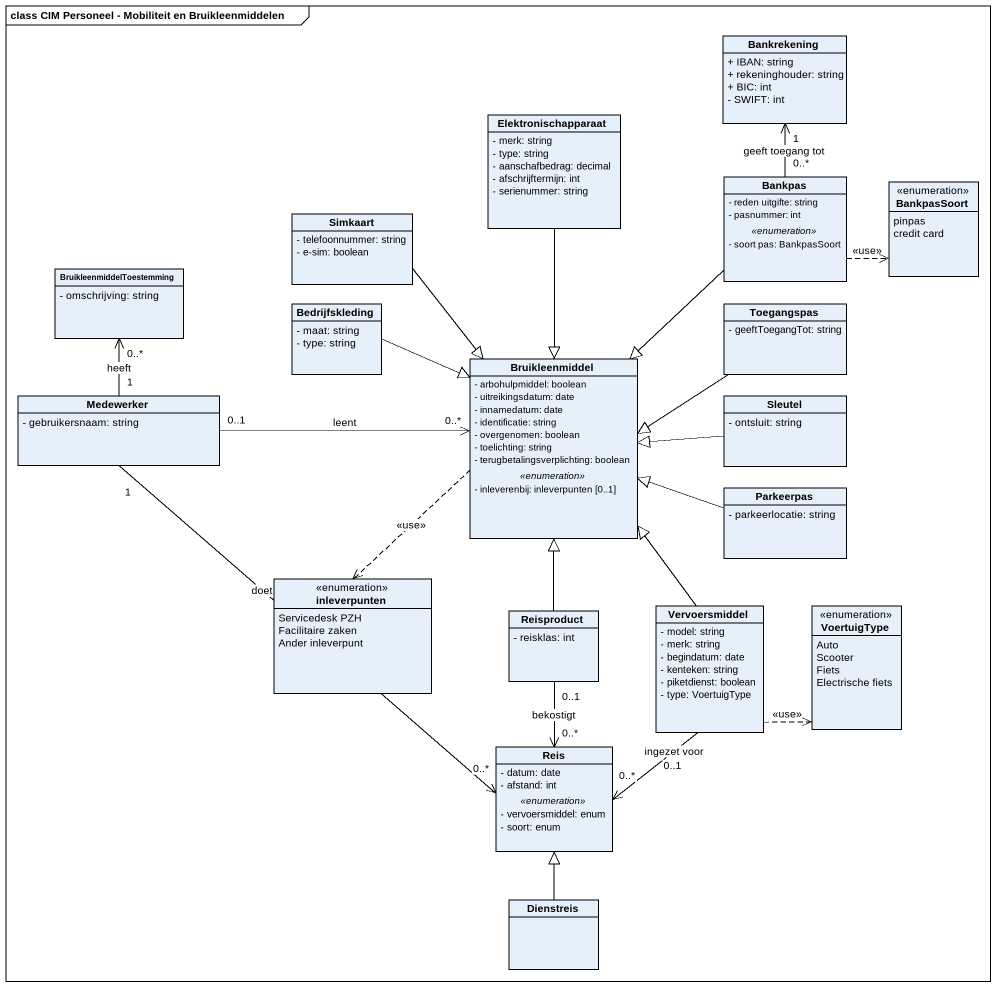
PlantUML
@startuml
mainframe class CIM Personeel - Mobiliteit en Bruikleenmiddelen
hide circle
hide empty members
skinparam classAttributeIconSize 0
class Bankrekening {
  + IBAN: string
  + rekeninghouder: string
  + BIC: int
  - SWIFT: int
}
class Elektronischapparaat {
  - merk: string
  - type: string
  - aanschafbedrag: decimal
  - afschrijftermijn: int
  - serienummer: string
}
class Bankpas {
  - reden uitgifte: string
  - pasnummer: int
  .. <<enumeration>> ..
  - soort pas: BankpasSoort
}
enum BankpasSoort {
  pinpas
  credit card
}
class Simkaart {
  - telefoonnummer: string
  - e-sim: boolean
}
class BruikleenmiddelToestemming {
  - omschrijving: string
}
class Bedrijfskleding {
  - maat: string
  - type: string
}
class Toegangspas {
  - geeftToegangTot: string
}
class Bruikleenmiddel {
  - arbohulpmiddel: boolean
  - uitreikingsdatum: date
  - innamedatum: date
  - identificatie: string
  - overgenomen: boolean
  - toelichting: string
  - terugbetalingsverplichting: boolean
  .. <<enumeration>> ..
  - inleverenbij: inleverpunten [0..1]
}
class Medewerker {
  - gebruikersnaam: string
}
class Sleutel {
  - ontsluit: string
}
class Parkeerpas {
  - parkeerlocatie: string
}
enum inleverpunten {
  Servicedesk PZH
  Facilitaire zaken
  Ander inleverpunt
}
class Reisproduct {
  - reisklas: int
}
class Vervoersmiddel {
  - model: string
  - merk: string
  - begindatum: date
  - kenteken: string
  - piketdienst: boolean
  - type: VoertuigType
}
enum VoertuigType {
  Auto
  Scooter
  Fiets
  Electrische fiets
}
class Reis {
  - datum: date
  - afstand: int
  .. <<enumeration>> ..
  - vervoersmiddel: enum
  - soort: enum
}
class Dienstreis
Elektronischapparaat --|> Bruikleenmiddel
Bankpas "0..*" -up-> "1" Bankrekening : geeft toegang tot
Bankpas .right.> BankpasSoort : <<use>>
Bankpas --|> Bruikleenmiddel
Simkaart --|> Bruikleenmiddel
Bedrijfskleding -right-|> Bruikleenmiddel
Toegangspas -left-|> Bruikleenmiddel
Bruikleenmiddel ..> inleverpunten : <<use>>
Medewerker "1" -up-> "0..*" BruikleenmiddelToestemming : heeft
Medewerker "0..1" -right-> "0..*" Bruikleenmiddel : leent
Medewerker "1" --> "0..*" Reis : doet
Sleutel -left-|> Bruikleenmiddel
Parkeerpas -left-|> Bruikleenmiddel
Reisproduct -up-|> Bruikleenmiddel
Reisproduct "0..1" --> "0..*" Reis : bekostigt
Vervoersmiddel -up-|> Bruikleenmiddel
Vervoersmiddel .right.> VoertuigType : <<use>>
Vervoersmiddel "0..1" --> "0..*" Reis : ingezet voor
Dienstreis -up-|> Reis
@enduml
